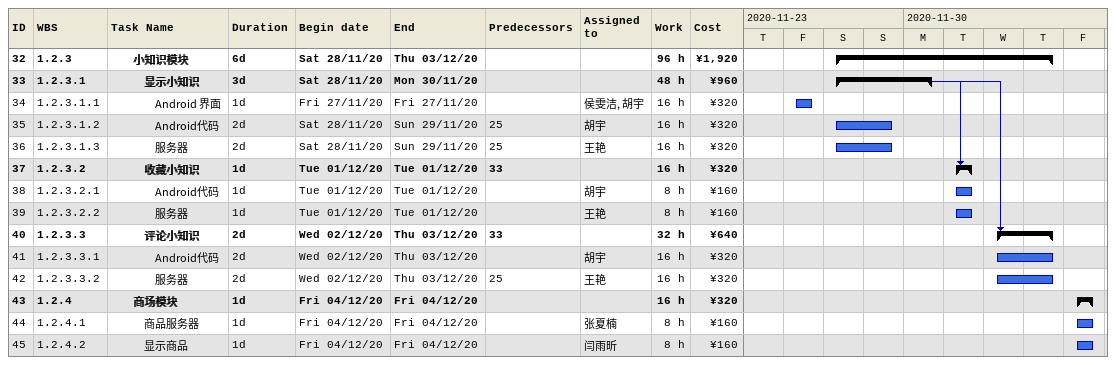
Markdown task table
| ID | WBS | Task | Duration | Start | Finish | Predecessors | Resources | Work (h) | Cost (¥) |
|---|---|---|---|---|---|---|---|---|---|
| 32 | 1.2.3 | **小知识模块** | 6d | 2020-11-28 | 2020-12-03 |  |  | 96 | 1920 |
| 33 | 1.2.3.1 | **显示小知识** | 3d | 2020-11-28 | 2020-11-30 |  |  | 48 | 960 |
| 34 | 1.2.3.1.1 | Android 界面 | 1d | 2020-11-27 | 2020-11-27 |  | 侯雯洁, 胡宇 | 16 | 320 |
| 35 | 1.2.3.1.2 | Android代码 | 2d | 2020-11-28 | 2020-11-29 | 25 | 胡宇 | 16 | 320 |
| 36 | 1.2.3.1.3 | 服务器 | 2d | 2020-11-28 | 2020-11-29 | 25 | 王艳 | 16 | 320 |
| 37 | 1.2.3.2 | **收藏小知识** | 1d | 2020-12-01 | 2020-12-01 | 33 |  | 16 | 320 |
| 38 | 1.2.3.2.1 | Android代码 | 1d | 2020-12-01 | 2020-12-01 |  | 胡宇 | 8 | 160 |
| 39 | 1.2.3.2.2 | 服务器 | 1d | 2020-12-01 | 2020-12-01 |  | 王艳 | 8 | 160 |
| 40 | 1.2.3.3 | **评论小知识** | 2d | 2020-12-02 | 2020-12-03 | 33 |  | 32 | 640 |
| 41 | 1.2.3.3.1 | Android代码 | 2d | 2020-12-02 | 2020-12-03 |  | 胡宇 | 16 | 320 |
| 42 | 1.2.3.3.2 | 服务器 | 2d | 2020-12-02 | 2020-12-03 | 25 | 王艳 | 16 | 320 |
| 43 | 1.2.4 | **商场模块** | 1d | 2020-12-04 | 2020-12-04 |  |  | 16 | 320 |
| 44 | 1.2.4.1 | 商品服务器 | 1d | 2020-12-04 | 2020-12-04 |  | 张夏楠 | 8 | 160 |
| 45 | 1.2.4.2 | 显示商品 | 1d | 2020-12-04 | 2020-12-04 |  | 闫雨昕 | 8 | 160 |
